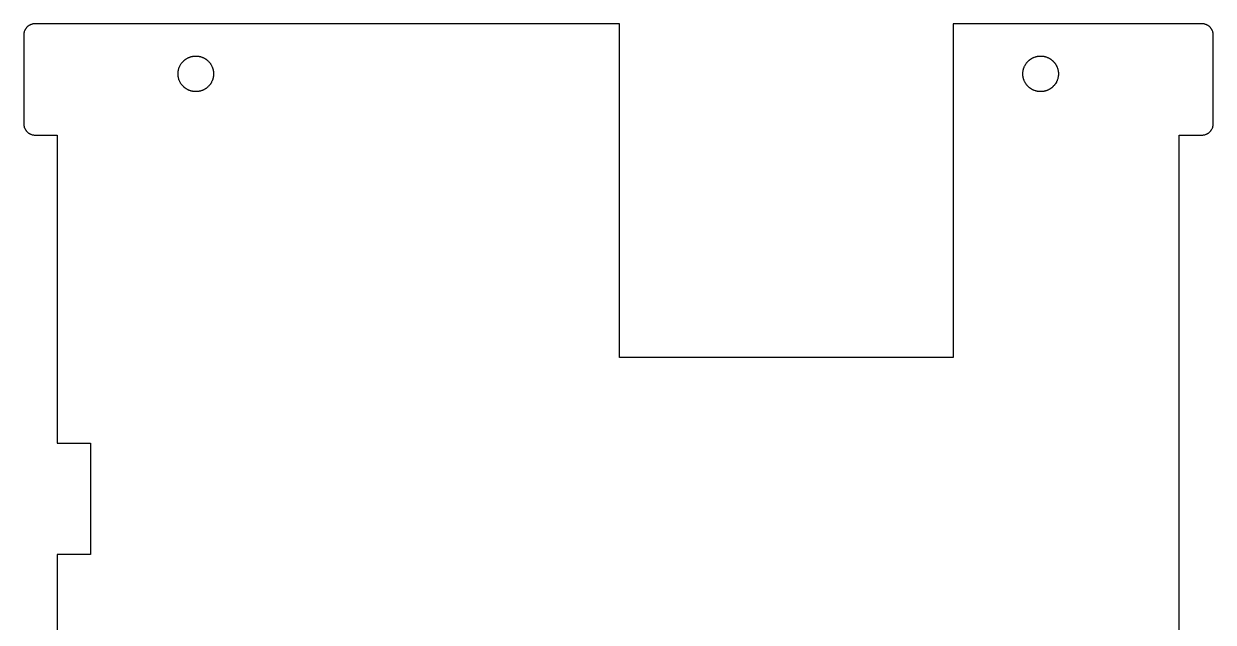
# Model space of a CAD drawing. Header units: metres. Extents: x -3 to 104, y 0 to 110.
# Drawn here: x -3 to 104, y 56.2 to 110 of the extents above; entities that cross this region are included whole.
import ezdxf

# ---------------------------------------------------------------- set-up
doc = ezdxf.new("R2010")
doc.units = ezdxf.units.M

msp = doc.modelspace()

# ---------------------------------------------------------------- linework, layer by layer
for p, q in [((-2.99023, 109.14), (-2.99805, 109.069)), ((-2.9873, 109.156), (-2.99023, 109.14)), ((-2.98438, 109.174), (-2.9873, 109.156)), ((-2.98145, 109.19), (-2.98438, 109.174)), ((-2.97852, 109.208), (-2.98145, 109.19)), ((-2.97461, 109.225), (-2.97852, 109.208)), ((-2.9707, 109.242), (-2.97461, 109.225)), ((-2.95117, 109.309), (-2.9707, 109.242)), ((-2.93359, 109.358), (-2.95117, 109.309)), ((-2.92676, 109.375), (-2.93359, 109.358)), ((-2.9209, 109.391), (-2.92676, 109.375)), ((-2.91309, 109.406), (-2.9209, 109.391)), ((-2.90625, 109.423), (-2.91309, 109.406)), ((-2.88281, 109.47), (-2.90625, 109.423)), ((-2.875, 109.484), (-2.88281, 109.47)), ((-2.86621, 109.5), (-2.875, 109.484)), ((-2.85742, 109.515), (-2.86621, 109.5)), ((-2.84766, 109.53), (-2.85742, 109.515)), ((-2.83887, 109.545), (-2.84766, 109.53)), ((-2.8291, 109.56), (-2.83887, 109.545)), ((-2.81934, 109.573), (-2.8291, 109.56)), ((-2.80859, 109.588), (-2.81934, 109.573)), ((-2.79883, 109.602), (-2.80859, 109.588)), ((-2.77734, 109.629), (-2.79883, 109.602)), ((-2.76562, 109.643), (-2.77734, 109.629)), ((-2.75488, 109.656), (-2.76562, 109.643)), ((-2.71973, 109.694), (-2.75488, 109.656)), ((-2.69434, 109.72), (-2.71973, 109.694)), ((-2.65625, 109.755), (-2.69434, 109.72)), ((-2.64258, 109.766), (-2.65625, 109.755)), ((-2.62891, 109.777), (-2.64258, 109.766)), ((-2.60156, 109.799), (-2.62891, 109.777)), ((-2.58789, 109.809), (-2.60156, 109.799)), ((-2.57324, 109.819), (-2.58789, 109.809)), ((-2.55957, 109.829), (-2.57324, 109.819)), ((-2.54492, 109.839), (-2.55957, 109.829)), ((-2.53027, 109.848), (-2.54492, 109.839)), ((-2.51465, 109.857), (-2.53027, 109.848)), ((-2.5, 109.866), (-2.51465, 109.857)), ((-2.48438, 109.875), (-2.5, 109.866)), ((-2.46973, 109.883), (-2.48438, 109.875)), ((-2.42285, 109.906), (-2.46973, 109.883)), ((-2.40625, 109.913), (-2.42285, 109.906)), ((-2.39062, 109.921), (-2.40625, 109.913)), ((-2.375, 109.927), (-2.39062, 109.921)), ((-2.3584, 109.934), (-2.375, 109.927)), ((-2.30859, 109.951), (-2.3584, 109.934)), ((-2.24219, 109.971), (-2.30859, 109.951)), ((-2.22461, 109.975), (-2.24219, 109.971)), ((-2.20801, 109.979), (-2.22461, 109.975)), ((-2.19043, 109.981), (-2.20801, 109.979)), ((-2.17383, 109.984), (-2.19043, 109.981)), ((-2.15625, 109.987), (-2.17383, 109.984)), ((-2.13965, 109.99), (-2.15625, 109.987)), ((-2.06934, 109.998), (-2.13965, 109.99)), ((-2.05273, 109.999), (-2.06934, 109.998)), ((-2.03516, 109.999), (-2.05273, 109.999)), ((-2.01758, 110), (-2.03516, 109.999)), ((50.5996, 110), (-2.01758, 110)), ((50.5996, 80), (50.5996, 110)), ((103.018, 110), (80.5996, 110)), ((80.5996, 110), (80.5996, 80)), ((103.035, 109.999), (103.018, 110)), ((103.053, 109.999), (103.035, 109.999)), ((103.069, 109.998), (103.053, 109.999)), ((103.14, 109.99), (103.069, 109.998)), ((103.156, 109.987), (103.14, 109.99)), ((103.174, 109.984), (103.156, 109.987)), ((103.19, 109.981), (103.174, 109.984)), ((103.208, 109.979), (103.19, 109.981)), ((103.225, 109.975), (103.208, 109.979)), ((103.242, 109.971), (103.225, 109.975)), ((103.309, 109.951), (103.242, 109.971)), ((103.358, 109.934), (103.309, 109.951)), ((103.375, 109.927), (103.358, 109.934)), ((103.391, 109.921), (103.375, 109.927)), ((103.406, 109.913), (103.391, 109.921)), ((103.423, 109.906), (103.406, 109.913)), ((103.47, 109.883), (103.423, 109.906)), ((103.484, 109.875), (103.47, 109.883)), ((103.5, 109.866), (103.484, 109.875)), ((103.515, 109.857), (103.5, 109.866)), ((103.53, 109.848), (103.515, 109.857)), ((103.545, 109.839), (103.53, 109.848)), ((103.56, 109.829), (103.545, 109.839)), ((103.573, 109.819), (103.56, 109.829)), ((103.588, 109.809), (103.573, 109.819)), ((103.602, 109.799), (103.588, 109.809)), ((103.629, 109.777), (103.602, 109.799)), ((103.643, 109.766), (103.629, 109.777)), ((103.656, 109.755), (103.643, 109.766)), ((103.694, 109.72), (103.656, 109.755)), ((103.72, 109.694), (103.694, 109.72)), ((103.755, 109.656), (103.72, 109.694)), ((103.766, 109.643), (103.755, 109.656)), ((103.777, 109.629), (103.766, 109.643)), ((103.799, 109.602), (103.777, 109.629)), ((103.809, 109.588), (103.799, 109.602)), ((103.819, 109.573), (103.809, 109.588)), ((103.829, 109.56), (103.819, 109.573)), ((103.839, 109.545), (103.829, 109.56)), ((103.848, 109.53), (103.839, 109.545)), ((103.857, 109.515), (103.848, 109.53)), ((103.866, 109.5), (103.857, 109.515)), ((103.875, 109.484), (103.866, 109.5)), ((103.883, 109.47), (103.875, 109.484)), ((103.906, 109.423), (103.883, 109.47)), ((103.913, 109.406), (103.906, 109.423)), ((103.921, 109.391), (103.913, 109.406)), ((103.927, 109.375), (103.921, 109.391)), ((103.934, 109.358), (103.927, 109.375)), ((103.951, 109.309), (103.934, 109.358)), ((103.971, 109.242), (103.951, 109.309)), ((103.975, 109.225), (103.971, 109.242)), ((103.979, 109.208), (103.975, 109.225)), ((103.981, 109.19), (103.979, 109.208)), ((103.984, 109.174), (103.981, 109.19)), ((103.987, 109.156), (103.984, 109.174)), ((103.99, 109.14), (103.987, 109.156)), ((103.998, 109.069), (103.99, 109.14)), ((-2.99902, 109.035), (-3, 109.018)), ((-3, 109.018), (-3, 100.982)), ((-2.99805, 109.069), (-2.99902, 109.053)), ((-2.99902, 109.053), (-2.99902, 109.035)), ((103.999, 109.053), (103.998, 109.069)), ((103.999, 109.035), (103.999, 109.053)), ((104, 109.018), (103.999, 109.035)), ((104, 100.982), (104, 109.018)), ((11.9014, 106.994), (11.9277, 107.004)), ((11.9277, 107.004), (12.0068, 107.03)), ((12.0068, 107.03), (12.0342, 107.038)), ((12.0342, 107.038), (12.0605, 107.046)), ((12.0605, 107.046), (12.0879, 107.053)), ((12.0879, 107.053), (12.1152, 107.059)), ((12.1152, 107.059), (12.1426, 107.065)), ((12.1426, 107.065), (12.1699, 107.07)), ((12.1699, 107.07), (12.1973, 107.076)), ((12.1973, 107.076), (12.252, 107.084)), ((12.252, 107.084), (12.2803, 107.088)), ((12.2803, 107.088), (12.3076, 107.091)), ((12.3076, 107.091), (12.3359, 107.094)), ((12.3359, 107.094), (12.3633, 107.096)), ((12.3633, 107.096), (12.3916, 107.098)), ((12.3916, 107.098), (12.4473, 107.1)), ((12.4473, 107.1), (12.5029, 107.1)), ((12.5029, 107.1), (12.5586, 107.098)), ((12.5586, 107.098), (12.5869, 107.096)), ((12.5869, 107.096), (12.6143, 107.094)), ((12.6143, 107.094), (12.6426, 107.091)), ((12.6426, 107.091), (12.6699, 107.088)), ((12.6699, 107.088), (12.6973, 107.084)), ((12.6973, 107.084), (12.7256, 107.08)), ((12.7256, 107.08), (12.7529, 107.076)), ((12.7529, 107.076), (12.7803, 107.07)), ((12.7803, 107.07), (12.8076, 107.065)), ((12.8076, 107.065), (12.835, 107.059)), ((12.835, 107.059), (12.8623, 107.053)), ((12.8623, 107.053), (12.8887, 107.046)), ((12.8887, 107.046), (12.916, 107.038)), ((12.916, 107.038), (12.9424, 107.03)), ((12.9424, 107.03), (12.9697, 107.021)), ((12.9697, 107.021), (13.0225, 107.004)), ((13.0225, 107.004), (13.0488, 106.994)), ((87.9014, 106.994), (87.9277, 107.004)), ((87.9277, 107.004), (88.0068, 107.03)), ((88.0068, 107.03), (88.0342, 107.038)), ((88.0342, 107.038), (88.0605, 107.046)), ((88.0605, 107.046), (88.0879, 107.053)), ((88.0879, 107.053), (88.1152, 107.059)), ((88.1152, 107.059), (88.1426, 107.065)), ((88.1426, 107.065), (88.1699, 107.07)), ((88.1699, 107.07), (88.1973, 107.076)), ((88.1973, 107.076), (88.252, 107.084)), ((88.252, 107.084), (88.2803, 107.088)), ((88.2803, 107.088), (88.3076, 107.091)), ((88.3076, 107.091), (88.3359, 107.094)), ((88.3359, 107.094), (88.3633, 107.096)), ((88.3633, 107.096), (88.3916, 107.098)), ((88.3916, 107.098), (88.4473, 107.1)), ((88.4473, 107.1), (88.5029, 107.1)), ((88.5029, 107.1), (88.5586, 107.098)), ((88.5586, 107.098), (88.5869, 107.096)), ((88.5869, 107.096), (88.6143, 107.094)), ((88.6143, 107.094), (88.6426, 107.091)), ((88.6426, 107.091), (88.6699, 107.088)), ((88.6699, 107.088), (88.6973, 107.084)), ((88.6973, 107.084), (88.7256, 107.08)), ((88.7256, 107.08), (88.7529, 107.076)), ((88.7529, 107.076), (88.7803, 107.07)), ((88.7803, 107.07), (88.8076, 107.065)), ((88.8076, 107.065), (88.835, 107.059)), ((88.835, 107.059), (88.8623, 107.053)), ((88.8623, 107.053), (88.8887, 107.046)), ((88.8887, 107.046), (88.916, 107.038)), ((88.916, 107.038), (88.9424, 107.03)), ((88.9424, 107.03), (88.9697, 107.021)), ((88.9697, 107.021), (89.0225, 107.004)), ((89.0225, 107.004), (89.0488, 106.994)), ((10.9229, 105.887), (10.9365, 105.941)), ((10.9365, 105.941), (10.9453, 105.968)), ((10.9453, 105.968), (10.9531, 105.994)), ((10.9531, 105.994), (10.9619, 106.021)), ((10.9619, 106.021), (10.9912, 106.1)), ((10.9912, 106.1), (11.002, 106.125)), ((11.002, 106.125), (11.0371, 106.201)), ((11.0371, 106.201), (11.0498, 106.227)), ((11.0498, 106.227), (11.0752, 106.275)), ((11.0752, 106.275), (11.0898, 106.3)), ((11.0898, 106.3), (11.1035, 106.324)), ((11.1035, 106.324), (11.1328, 106.371)), ((11.1328, 106.371), (11.1641, 106.418)), ((11.1641, 106.418), (11.2139, 106.485)), ((11.2139, 106.485), (11.249, 106.528)), ((11.249, 106.528), (11.2676, 106.55)), ((11.2676, 106.55), (11.3047, 106.591)), ((11.3047, 106.591), (11.3438, 106.632)), ((11.3438, 106.632), (11.3633, 106.651)), ((11.3633, 106.651), (11.3838, 106.67)), ((11.3838, 106.67), (11.4043, 106.689)), ((11.4043, 106.689), (11.4258, 106.708)), ((11.4258, 106.708), (11.4463, 106.726)), ((11.4463, 106.726), (11.4678, 106.743)), ((11.4678, 106.743), (11.4902, 106.761)), ((11.4902, 106.761), (11.5117, 106.777)), ((11.5117, 106.777), (11.5342, 106.794)), ((11.5342, 106.794), (11.5576, 106.811)), ((11.5576, 106.811), (11.5801, 106.826)), ((11.5801, 106.826), (11.6035, 106.842)), ((11.6035, 106.842), (11.627, 106.856)), ((11.627, 106.856), (11.6514, 106.871)), ((11.6514, 106.871), (11.6748, 106.886)), ((11.6748, 106.886), (11.7236, 106.913)), ((11.7236, 106.913), (11.749, 106.926)), ((11.749, 106.926), (11.7734, 106.938)), ((11.7734, 106.938), (11.8242, 106.962)), ((11.8242, 106.962), (11.8496, 106.973)), ((11.8496, 106.973), (11.876, 106.983)), ((11.876, 106.983), (11.9014, 106.994)), ((13.0488, 106.994), (13.0742, 106.983)), ((13.0742, 106.983), (13.1006, 106.973)), ((13.1006, 106.973), (13.126, 106.962)), ((13.126, 106.962), (13.1768, 106.938)), ((13.1768, 106.938), (13.2012, 106.926)), ((13.2012, 106.926), (13.2266, 106.913)), ((13.2266, 106.913), (13.2754, 106.886)), ((13.2754, 106.886), (13.2988, 106.871)), ((13.2988, 106.871), (13.3232, 106.856)), ((13.3232, 106.856), (13.3467, 106.842)), ((13.3467, 106.842), (13.3701, 106.826)), ((13.3701, 106.826), (13.3926, 106.811)), ((13.3926, 106.811), (13.46, 106.761)), ((13.46, 106.761), (13.4814, 106.743)), ((13.4814, 106.743), (13.5039, 106.726)), ((13.5039, 106.726), (13.5244, 106.708)), ((13.5244, 106.708), (13.5459, 106.689)), ((13.5459, 106.689), (13.5664, 106.67)), ((13.5664, 106.67), (13.5869, 106.651)), ((13.5869, 106.651), (13.6064, 106.632)), ((13.6064, 106.632), (13.6455, 106.591)), ((13.6455, 106.591), (13.6826, 106.55)), ((13.6826, 106.55), (13.7002, 106.528)), ((13.7002, 106.528), (13.7188, 106.507)), ((13.7188, 106.507), (13.7354, 106.485)), ((13.7354, 106.485), (13.7529, 106.463)), ((13.7529, 106.463), (13.7695, 106.44)), ((13.7695, 106.44), (13.7852, 106.418)), ((13.7852, 106.418), (13.8018, 106.395)), ((13.8018, 106.395), (13.8164, 106.371)), ((13.8164, 106.371), (13.832, 106.348)), ((13.832, 106.348), (13.8467, 106.324)), ((13.8467, 106.324), (13.8877, 106.251)), ((13.8877, 106.251), (13.9004, 106.227)), ((13.9004, 106.227), (13.9131, 106.201)), ((13.9131, 106.201), (13.9482, 106.125)), ((13.9482, 106.125), (13.958, 106.1)), ((13.958, 106.1), (13.9688, 106.073)), ((13.9688, 106.073), (13.9883, 106.021)), ((13.9883, 106.021), (13.9971, 105.994)), ((13.9971, 105.994), (14.0127, 105.941)), ((14.0127, 105.941), (14.0205, 105.914)), ((86.9229, 105.887), (86.9365, 105.941)), ((86.9365, 105.941), (86.9453, 105.968)), ((86.9453, 105.968), (86.9531, 105.994)), ((86.9531, 105.994), (86.9619, 106.021)), ((86.9619, 106.021), (86.9912, 106.1)), ((86.9912, 106.1), (87.002, 106.125)), ((87.002, 106.125), (87.0371, 106.201)), ((87.0371, 106.201), (87.0498, 106.227)), ((87.0498, 106.227), (87.0752, 106.275)), ((87.0752, 106.275), (87.0898, 106.3)), ((87.0898, 106.3), (87.1035, 106.324)), ((87.1035, 106.324), (87.1328, 106.371)), ((87.1328, 106.371), (87.1641, 106.418)), ((87.1641, 106.418), (87.2139, 106.485)), ((87.2139, 106.485), (87.249, 106.528)), ((87.249, 106.528), (87.2676, 106.55)), ((87.2676, 106.55), (87.3047, 106.591)), ((87.3047, 106.591), (87.3438, 106.632)), ((87.3438, 106.632), (87.3633, 106.651)), ((87.3633, 106.651), (87.3838, 106.67)), ((87.3838, 106.67), (87.4043, 106.689)), ((87.4043, 106.689), (87.4258, 106.708)), ((87.4258, 106.708), (87.4463, 106.726)), ((87.4463, 106.726), (87.4678, 106.743)), ((87.4678, 106.743), (87.4902, 106.761)), ((87.4902, 106.761), (87.5117, 106.777)), ((87.5117, 106.777), (87.5342, 106.794)), ((87.5342, 106.794), (87.5576, 106.811)), ((87.5576, 106.811), (87.5801, 106.826)), ((87.5801, 106.826), (87.6035, 106.842)), ((87.6035, 106.842), (87.627, 106.856)), ((87.627, 106.856), (87.6514, 106.871)), ((87.6514, 106.871), (87.6748, 106.886)), ((87.6748, 106.886), (87.7236, 106.913)), ((87.7236, 106.913), (87.749, 106.926)), ((87.749, 106.926), (87.7734, 106.938)), ((87.7734, 106.938), (87.8242, 106.962)), ((87.8242, 106.962), (87.8496, 106.973)), ((87.8496, 106.973), (87.876, 106.983)), ((87.876, 106.983), (87.9014, 106.994)), ((89.0488, 106.994), (89.0742, 106.983)), ((89.0742, 106.983), (89.1006, 106.973)), ((89.1006, 106.973), (89.126, 106.962)), ((89.126, 106.962), (89.1768, 106.938)), ((89.1768, 106.938), (89.2012, 106.926)), ((89.2012, 106.926), (89.2266, 106.913)), ((89.2266, 106.913), (89.2754, 106.886)), ((89.2754, 106.886), (89.2988, 106.871)), ((89.2988, 106.871), (89.3232, 106.856)), ((89.3232, 106.856), (89.3467, 106.842)), ((89.3467, 106.842), (89.3701, 106.826)), ((89.3701, 106.826), (89.3926, 106.811)), ((89.3926, 106.811), (89.46, 106.761)), ((89.46, 106.761), (89.4814, 106.743)), ((89.4814, 106.743), (89.5039, 106.726)), ((89.5039, 106.726), (89.5244, 106.708)), ((89.5244, 106.708), (89.5459, 106.689)), ((89.5459, 106.689), (89.5664, 106.67)), ((89.5664, 106.67), (89.5869, 106.651)), ((89.5869, 106.651), (89.6064, 106.632)), ((89.6064, 106.632), (89.6455, 106.591)), ((89.6455, 106.591), (89.6826, 106.55)), ((89.6826, 106.55), (89.7002, 106.528)), ((89.7002, 106.528), (89.7188, 106.507)), ((89.7188, 106.507), (89.7354, 106.485)), ((89.7354, 106.485), (89.7529, 106.463)), ((89.7529, 106.463), (89.7695, 106.44)), ((89.7695, 106.44), (89.7852, 106.418)), ((89.7852, 106.418), (89.8018, 106.395)), ((89.8018, 106.395), (89.8164, 106.371)), ((89.8164, 106.371), (89.832, 106.348)), ((89.832, 106.348), (89.8467, 106.324)), ((89.8467, 106.324), (89.8877, 106.251)), ((89.8877, 106.251), (89.9004, 106.227)), ((89.9004, 106.227), (89.9131, 106.201)), ((89.9131, 106.201), (89.9482, 106.125)), ((89.9482, 106.125), (89.958, 106.1)), ((89.958, 106.1), (89.9688, 106.073)), ((89.9688, 106.073), (89.9883, 106.021)), ((89.9883, 106.021), (89.9971, 105.994)), ((89.9971, 105.994), (90.0127, 105.941)), ((90.0127, 105.941), (90.0205, 105.914)), ((10.875, 105.528), (10.877, 105.584)), ((10.875, 105.472), (10.875, 105.528)), ((10.877, 105.416), (10.875, 105.472)), ((10.877, 105.584), (10.8789, 105.611)), ((10.8789, 105.389), (10.877, 105.416)), ((10.8789, 105.611), (10.8809, 105.64)), ((10.8809, 105.36), (10.8789, 105.389)), ((10.8809, 105.64), (10.8838, 105.667)), ((10.8838, 105.333), (10.8809, 105.36)), ((10.8838, 105.667), (10.8867, 105.695)), ((10.8867, 105.305), (10.8838, 105.333)), ((10.8867, 105.695), (10.8945, 105.75)), ((10.8945, 105.25), (10.8867, 105.305)), ((10.8945, 105.75), (10.8994, 105.778)), ((10.8994, 105.222), (10.8945, 105.25)), ((10.8994, 105.778), (10.9043, 105.806)), ((10.9043, 105.194), (10.8994, 105.222)), ((10.9043, 105.806), (10.916, 105.86)), ((10.916, 105.14), (10.9043, 105.194)), ((10.916, 105.86), (10.9229, 105.887)), ((10.9229, 105.113), (10.916, 105.14)), ((10.9365, 105.059), (10.9229, 105.113)), ((10.9453, 105.032), (10.9365, 105.059)), ((10.9531, 105.006), (10.9453, 105.032)), ((10.9619, 104.979), (10.9531, 105.006)), ((10.9912, 104.9), (10.9619, 104.979)), ((11.002, 104.875), (10.9912, 104.9)), ((11.0371, 104.799), (11.002, 104.875)), ((13.9482, 104.875), (13.9131, 104.799)), ((13.958, 104.9), (13.9482, 104.875)), ((13.9688, 104.927), (13.958, 104.9)), ((13.9883, 104.979), (13.9688, 104.927)), ((13.9971, 105.006), (13.9883, 104.979)), ((14.0127, 105.059), (13.9971, 105.006)), ((14.0205, 105.086), (14.0127, 105.059)), ((14.0205, 105.914), (14.0273, 105.887)), ((14.0273, 105.113), (14.0205, 105.086)), ((14.0273, 105.887), (14.0342, 105.86)), ((14.0342, 105.14), (14.0273, 105.113)), ((14.0342, 105.86), (14.0459, 105.806)), ((14.0459, 105.194), (14.0342, 105.14)), ((14.0459, 105.806), (14.0508, 105.778)), ((14.0508, 105.222), (14.0459, 105.194)), ((14.0508, 105.778), (14.0557, 105.75)), ((14.0557, 105.25), (14.0508, 105.222)), ((14.0557, 105.75), (14.0635, 105.695)), ((14.0635, 105.305), (14.0557, 105.25)), ((14.0635, 105.695), (14.0664, 105.667)), ((14.0664, 105.333), (14.0635, 105.305)), ((14.0664, 105.667), (14.0693, 105.64)), ((14.0693, 105.36), (14.0664, 105.333)), ((14.0693, 105.64), (14.0713, 105.611)), ((14.0713, 105.389), (14.0693, 105.36)), ((14.0713, 105.611), (14.0732, 105.584)), ((14.0732, 105.416), (14.0713, 105.389)), ((14.0732, 105.584), (14.0752, 105.528)), ((14.0752, 105.472), (14.0732, 105.416)), ((14.0752, 105.528), (14.0752, 105.472)), ((86.875, 105.528), (86.877, 105.584)), ((86.875, 105.472), (86.875, 105.528)), ((86.877, 105.416), (86.875, 105.472)), ((86.877, 105.584), (86.8789, 105.611)), ((86.8789, 105.389), (86.877, 105.416)), ((86.8789, 105.611), (86.8809, 105.64)), ((86.8809, 105.36), (86.8789, 105.389)), ((86.8809, 105.64), (86.8838, 105.667)), ((86.8838, 105.333), (86.8809, 105.36)), ((86.8838, 105.667), (86.8867, 105.695)), ((86.8867, 105.305), (86.8838, 105.333)), ((86.8867, 105.695), (86.8945, 105.75)), ((86.8945, 105.25), (86.8867, 105.305)), ((86.8945, 105.75), (86.8994, 105.778)), ((86.8994, 105.222), (86.8945, 105.25)), ((86.8994, 105.778), (86.9043, 105.806)), ((86.9043, 105.194), (86.8994, 105.222)), ((86.9043, 105.806), (86.916, 105.86)), ((86.916, 105.14), (86.9043, 105.194)), ((86.916, 105.86), (86.9229, 105.887)), ((86.9229, 105.113), (86.916, 105.14)), ((86.9365, 105.059), (86.9229, 105.113)), ((86.9453, 105.032), (86.9365, 105.059)), ((86.9531, 105.006), (86.9453, 105.032)), ((86.9619, 104.979), (86.9531, 105.006)), ((86.9912, 104.9), (86.9619, 104.979)), ((87.002, 104.875), (86.9912, 104.9)), ((87.0371, 104.799), (87.002, 104.875)), ((89.9482, 104.875), (89.9131, 104.799)), ((89.958, 104.9), (89.9482, 104.875)), ((89.9688, 104.927), (89.958, 104.9)), ((89.9883, 104.979), (89.9688, 104.927)), ((89.9971, 105.006), (89.9883, 104.979)), ((90.0127, 105.059), (89.9971, 105.006)), ((90.0205, 105.086), (90.0127, 105.059)), ((90.0205, 105.914), (90.0273, 105.887)), ((90.0273, 105.113), (90.0205, 105.086)), ((90.0273, 105.887), (90.0342, 105.86)), ((90.0342, 105.14), (90.0273, 105.113)), ((90.0342, 105.86), (90.0459, 105.806)), ((90.0459, 105.194), (90.0342, 105.14)), ((90.0459, 105.806), (90.0508, 105.778)), ((90.0508, 105.222), (90.0459, 105.194)), ((90.0508, 105.778), (90.0557, 105.75)), ((90.0557, 105.25), (90.0508, 105.222)), ((90.0557, 105.75), (90.0635, 105.695)), ((90.0635, 105.305), (90.0557, 105.25)), ((90.0635, 105.695), (90.0664, 105.667)), ((90.0664, 105.333), (90.0635, 105.305)), ((90.0664, 105.667), (90.0693, 105.64)), ((90.0693, 105.36), (90.0664, 105.333)), ((90.0693, 105.64), (90.0713, 105.611)), ((90.0713, 105.389), (90.0693, 105.36)), ((90.0713, 105.611), (90.0732, 105.584)), ((90.0732, 105.416), (90.0713, 105.389)), ((90.0732, 105.584), (90.0752, 105.528)), ((90.0752, 105.472), (90.0732, 105.416)), ((90.0752, 105.528), (90.0752, 105.472)), ((11.0498, 104.773), (11.0371, 104.799)), ((11.0752, 104.725), (11.0498, 104.773)), ((11.0898, 104.7), (11.0752, 104.725)), ((11.1035, 104.676), (11.0898, 104.7)), ((11.1328, 104.629), (11.1035, 104.676)), ((11.1641, 104.582), (11.1328, 104.629)), ((11.2139, 104.515), (11.1641, 104.582)), ((11.249, 104.472), (11.2139, 104.515)), ((11.2676, 104.45), (11.249, 104.472)), ((11.3047, 104.409), (11.2676, 104.45)), ((11.3438, 104.368), (11.3047, 104.409)), ((11.3633, 104.349), (11.3438, 104.368)), ((11.3838, 104.33), (11.3633, 104.349)), ((11.4043, 104.311), (11.3838, 104.33)), ((11.4258, 104.292), (11.4043, 104.311)), ((11.4463, 104.274), (11.4258, 104.292)), ((11.4678, 104.257), (11.4463, 104.274)), ((11.4902, 104.239), (11.4678, 104.257)), ((11.5117, 104.223), (11.4902, 104.239)), ((11.5342, 104.206), (11.5117, 104.223)), ((11.5576, 104.189), (11.5342, 104.206)), ((11.5801, 104.174), (11.5576, 104.189)), ((11.6035, 104.158), (11.5801, 104.174)), ((11.627, 104.144), (11.6035, 104.158)), ((11.6514, 104.129), (11.627, 104.144)), ((11.6748, 104.114), (11.6514, 104.129)), ((11.7236, 104.087), (11.6748, 104.114)), ((11.749, 104.074), (11.7236, 104.087)), ((11.7734, 104.062), (11.749, 104.074)), ((11.8242, 104.038), (11.7734, 104.062)), ((11.8496, 104.027), (11.8242, 104.038)), ((11.876, 104.017), (11.8496, 104.027)), ((11.9014, 104.006), (11.876, 104.017)), ((11.9277, 103.996), (11.9014, 104.006)), ((12.0068, 103.97), (11.9277, 103.996)), ((12.0342, 103.962), (12.0068, 103.97)), ((12.0605, 103.954), (12.0342, 103.962)), ((12.0879, 103.947), (12.0605, 103.954)), ((12.1152, 103.941), (12.0879, 103.947)), ((12.1426, 103.935), (12.1152, 103.941)), ((12.1699, 103.93), (12.1426, 103.935)), ((12.1973, 103.924), (12.1699, 103.93)), ((12.252, 103.916), (12.1973, 103.924)), ((12.2803, 103.912), (12.252, 103.916)), ((12.3076, 103.909), (12.2803, 103.912)), ((12.3359, 103.906), (12.3076, 103.909)), ((12.3633, 103.904), (12.3359, 103.906)), ((12.3916, 103.902), (12.3633, 103.904)), ((12.4473, 103.9), (12.3916, 103.902)), ((12.5029, 103.9), (12.4473, 103.9)), ((12.5586, 103.902), (12.5029, 103.9)), ((12.5869, 103.904), (12.5586, 103.902)), ((12.6143, 103.906), (12.5869, 103.904)), ((12.6426, 103.909), (12.6143, 103.906)), ((12.6699, 103.912), (12.6426, 103.909)), ((12.6973, 103.916), (12.6699, 103.912)), ((12.7256, 103.92), (12.6973, 103.916)), ((12.7529, 103.924), (12.7256, 103.92)), ((12.7803, 103.93), (12.7529, 103.924)), ((12.8076, 103.935), (12.7803, 103.93)), ((12.835, 103.941), (12.8076, 103.935)), ((12.8623, 103.947), (12.835, 103.941)), ((12.8887, 103.954), (12.8623, 103.947)), ((12.916, 103.962), (12.8887, 103.954)), ((12.9424, 103.97), (12.916, 103.962)), ((12.9697, 103.979), (12.9424, 103.97)), ((13.0225, 103.996), (12.9697, 103.979)), ((13.0488, 104.006), (13.0225, 103.996)), ((13.0742, 104.017), (13.0488, 104.006)), ((13.1006, 104.027), (13.0742, 104.017)), ((13.126, 104.038), (13.1006, 104.027)), ((13.1768, 104.062), (13.126, 104.038)), ((13.2012, 104.074), (13.1768, 104.062)), ((13.2266, 104.087), (13.2012, 104.074)), ((13.2754, 104.114), (13.2266, 104.087)), ((13.2988, 104.129), (13.2754, 104.114)), ((13.3232, 104.144), (13.2988, 104.129)), ((13.3467, 104.158), (13.3232, 104.144)), ((13.3701, 104.174), (13.3467, 104.158)), ((13.3926, 104.189), (13.3701, 104.174)), ((13.46, 104.239), (13.3926, 104.189)), ((13.4814, 104.257), (13.46, 104.239)), ((13.5039, 104.274), (13.4814, 104.257)), ((13.5244, 104.292), (13.5039, 104.274)), ((13.5459, 104.311), (13.5244, 104.292)), ((13.5664, 104.33), (13.5459, 104.311)), ((13.5869, 104.349), (13.5664, 104.33)), ((13.6064, 104.368), (13.5869, 104.349)), ((13.6455, 104.409), (13.6064, 104.368)), ((13.6826, 104.45), (13.6455, 104.409)), ((13.7002, 104.472), (13.6826, 104.45)), ((13.7188, 104.493), (13.7002, 104.472)), ((13.7354, 104.515), (13.7188, 104.493)), ((13.7529, 104.537), (13.7354, 104.515)), ((13.7695, 104.56), (13.7529, 104.537)), ((13.7852, 104.582), (13.7695, 104.56)), ((13.8018, 104.605), (13.7852, 104.582)), ((13.8164, 104.629), (13.8018, 104.605)), ((13.832, 104.652), (13.8164, 104.629)), ((13.8467, 104.676), (13.832, 104.652)), ((13.8877, 104.749), (13.8467, 104.676)), ((13.9004, 104.773), (13.8877, 104.749)), ((13.9131, 104.799), (13.9004, 104.773)), ((87.0498, 104.773), (87.0371, 104.799)), ((87.0752, 104.725), (87.0498, 104.773)), ((87.0898, 104.7), (87.0752, 104.725)), ((87.1035, 104.676), (87.0898, 104.7)), ((87.1328, 104.629), (87.1035, 104.676)), ((87.1641, 104.582), (87.1328, 104.629)), ((87.2139, 104.515), (87.1641, 104.582)), ((87.249, 104.472), (87.2139, 104.515)), ((87.2676, 104.45), (87.249, 104.472)), ((87.3047, 104.409), (87.2676, 104.45)), ((87.3438, 104.368), (87.3047, 104.409)), ((87.3633, 104.349), (87.3438, 104.368)), ((87.3838, 104.33), (87.3633, 104.349)), ((87.4043, 104.311), (87.3838, 104.33)), ((87.4258, 104.292), (87.4043, 104.311)), ((87.4463, 104.274), (87.4258, 104.292)), ((87.4678, 104.257), (87.4463, 104.274)), ((87.4902, 104.239), (87.4678, 104.257)), ((87.5117, 104.223), (87.4902, 104.239)), ((87.5342, 104.206), (87.5117, 104.223)), ((87.5576, 104.189), (87.5342, 104.206)), ((87.5801, 104.174), (87.5576, 104.189)), ((87.6035, 104.158), (87.5801, 104.174)), ((87.627, 104.144), (87.6035, 104.158)), ((87.6514, 104.129), (87.627, 104.144)), ((87.6748, 104.114), (87.6514, 104.129)), ((87.7236, 104.087), (87.6748, 104.114)), ((87.749, 104.074), (87.7236, 104.087)), ((87.7734, 104.062), (87.749, 104.074)), ((87.8242, 104.038), (87.7734, 104.062)), ((87.8496, 104.027), (87.8242, 104.038)), ((87.876, 104.017), (87.8496, 104.027)), ((87.9014, 104.006), (87.876, 104.017)), ((87.9277, 103.996), (87.9014, 104.006)), ((88.0068, 103.97), (87.9277, 103.996)), ((88.0342, 103.962), (88.0068, 103.97)), ((88.0605, 103.954), (88.0342, 103.962)), ((88.0879, 103.947), (88.0605, 103.954)), ((88.1152, 103.941), (88.0879, 103.947)), ((88.1426, 103.935), (88.1152, 103.941)), ((88.1699, 103.93), (88.1426, 103.935)), ((88.1973, 103.924), (88.1699, 103.93)), ((88.252, 103.916), (88.1973, 103.924)), ((88.2803, 103.912), (88.252, 103.916)), ((88.3076, 103.909), (88.2803, 103.912)), ((88.3359, 103.906), (88.3076, 103.909)), ((88.3633, 103.904), (88.3359, 103.906)), ((88.3916, 103.902), (88.3633, 103.904)), ((88.4473, 103.9), (88.3916, 103.902)), ((88.5029, 103.9), (88.4473, 103.9)), ((88.5586, 103.902), (88.5029, 103.9)), ((88.5869, 103.904), (88.5586, 103.902)), ((88.6143, 103.906), (88.5869, 103.904)), ((88.6426, 103.909), (88.6143, 103.906)), ((88.6699, 103.912), (88.6426, 103.909)), ((88.6973, 103.916), (88.6699, 103.912)), ((88.7256, 103.92), (88.6973, 103.916)), ((88.7529, 103.924), (88.7256, 103.92)), ((88.7803, 103.93), (88.7529, 103.924)), ((88.8076, 103.935), (88.7803, 103.93)), ((88.835, 103.941), (88.8076, 103.935)), ((88.8623, 103.947), (88.835, 103.941)), ((88.8887, 103.954), (88.8623, 103.947)), ((88.916, 103.962), (88.8887, 103.954)), ((88.9424, 103.97), (88.916, 103.962)), ((88.9697, 103.979), (88.9424, 103.97)), ((89.0225, 103.996), (88.9697, 103.979)), ((89.0488, 104.006), (89.0225, 103.996)), ((89.0742, 104.017), (89.0488, 104.006)), ((89.1006, 104.027), (89.0742, 104.017)), ((89.126, 104.038), (89.1006, 104.027)), ((89.1768, 104.062), (89.126, 104.038)), ((89.2012, 104.074), (89.1768, 104.062)), ((89.2266, 104.087), (89.2012, 104.074)), ((89.2754, 104.114), (89.2266, 104.087)), ((89.2988, 104.129), (89.2754, 104.114)), ((89.3232, 104.144), (89.2988, 104.129)), ((89.3467, 104.158), (89.3232, 104.144)), ((89.3701, 104.174), (89.3467, 104.158)), ((89.3926, 104.189), (89.3701, 104.174)), ((89.46, 104.239), (89.3926, 104.189)), ((89.4814, 104.257), (89.46, 104.239)), ((89.5039, 104.274), (89.4814, 104.257)), ((89.5244, 104.292), (89.5039, 104.274)), ((89.5459, 104.311), (89.5244, 104.292)), ((89.5664, 104.33), (89.5459, 104.311)), ((89.5869, 104.349), (89.5664, 104.33)), ((89.6064, 104.368), (89.5869, 104.349)), ((89.6455, 104.409), (89.6064, 104.368)), ((89.6826, 104.45), (89.6455, 104.409)), ((89.7002, 104.472), (89.6826, 104.45)), ((89.7188, 104.493), (89.7002, 104.472)), ((89.7354, 104.515), (89.7188, 104.493)), ((89.7529, 104.537), (89.7354, 104.515)), ((89.7695, 104.56), (89.7529, 104.537)), ((89.7852, 104.582), (89.7695, 104.56)), ((89.8018, 104.605), (89.7852, 104.582)), ((89.8164, 104.629), (89.8018, 104.605)), ((89.832, 104.652), (89.8164, 104.629)), ((89.8467, 104.676), (89.832, 104.652)), ((89.8877, 104.749), (89.8467, 104.676)), ((89.9004, 104.773), (89.8877, 104.749)), ((89.9131, 104.799), (89.9004, 104.773)), ((-3, 100.982), (-2.99902, 100.965)), ((-2.99902, 100.965), (-2.99902, 100.947)), ((-2.99902, 100.947), (-2.99805, 100.931)), ((-2.99805, 100.931), (-2.99023, 100.86)), ((-2.99023, 100.86), (-2.9873, 100.844)), ((-2.9873, 100.844), (-2.98438, 100.826)), ((-2.98438, 100.826), (-2.98145, 100.81)), ((-2.98145, 100.81), (-2.97852, 100.792)), ((-2.97852, 100.792), (-2.97461, 100.775)), ((-2.97461, 100.775), (-2.9707, 100.758)), ((-2.9707, 100.758), (-2.95117, 100.691)), ((-2.95117, 100.691), (-2.93359, 100.642)), ((-2.93359, 100.642), (-2.92676, 100.625)), ((-2.92676, 100.625), (-2.9209, 100.609)), ((-2.9209, 100.609), (-2.91309, 100.594)), ((-2.91309, 100.594), (-2.90625, 100.577)), ((103.906, 100.577), (103.913, 100.594)), ((103.913, 100.594), (103.921, 100.609)), ((103.921, 100.609), (103.927, 100.625)), ((103.927, 100.625), (103.934, 100.642)), ((103.934, 100.642), (103.951, 100.691)), ((103.951, 100.691), (103.971, 100.758)), ((103.971, 100.758), (103.975, 100.775)), ((103.975, 100.775), (103.979, 100.792)), ((103.979, 100.792), (103.981, 100.81)), ((103.981, 100.81), (103.984, 100.826)), ((103.984, 100.826), (103.987, 100.844)), ((103.987, 100.844), (103.99, 100.86)), ((103.99, 100.86), (103.998, 100.931)), ((103.998, 100.931), (103.999, 100.947)), ((103.999, 100.965), (104, 100.982)), ((103.999, 100.947), (103.999, 100.965)), ((-2.90625, 100.577), (-2.88281, 100.53)), ((-2.88281, 100.53), (-2.875, 100.516)), ((-2.875, 100.516), (-2.86621, 100.5)), ((-2.86621, 100.5), (-2.85742, 100.485)), ((-2.85742, 100.485), (-2.84766, 100.47)), ((-2.84766, 100.47), (-2.83887, 100.455)), ((-2.83887, 100.455), (-2.8291, 100.44)), ((-2.8291, 100.44), (-2.81934, 100.427)), ((-2.81934, 100.427), (-2.80859, 100.412)), ((-2.80859, 100.412), (-2.79883, 100.398)), ((-2.79883, 100.398), (-2.77734, 100.371)), ((-2.77734, 100.371), (-2.76562, 100.357)), ((-2.76562, 100.357), (-2.75488, 100.344)), ((-2.75488, 100.344), (-2.71973, 100.306)), ((-2.71973, 100.306), (-2.69434, 100.28)), ((-2.69434, 100.28), (-2.65625, 100.245)), ((-2.65625, 100.245), (-2.64258, 100.234)), ((-2.64258, 100.234), (-2.62891, 100.223)), ((-2.62891, 100.223), (-2.60156, 100.201)), ((-2.60156, 100.201), (-2.58789, 100.191)), ((-2.58789, 100.191), (-2.57324, 100.181)), ((-2.57324, 100.181), (-2.55957, 100.171)), ((-2.55957, 100.171), (-2.54492, 100.161)), ((-2.54492, 100.161), (-2.53027, 100.152)), ((-2.53027, 100.152), (-2.51465, 100.143)), ((-2.51465, 100.143), (-2.5, 100.134)), ((-2.5, 100.134), (-2.48438, 100.125)), ((-2.48438, 100.125), (-2.46973, 100.117)), ((-2.46973, 100.117), (-2.42285, 100.094)), ((-2.42285, 100.094), (-2.40625, 100.087)), ((-2.40625, 100.087), (-2.39062, 100.079)), ((-2.39062, 100.079), (-2.375, 100.073)), ((-2.375, 100.073), (-2.3584, 100.066)), ((-2.3584, 100.066), (-2.30859, 100.049)), ((-2.30859, 100.049), (-2.24219, 100.029)), ((-2.24219, 100.029), (-2.22461, 100.025)), ((-2.22461, 100.025), (-2.20801, 100.021)), ((-2.20801, 100.021), (-2.19043, 100.019)), ((-2.19043, 100.019), (-2.17383, 100.016)), ((-2.17383, 100.016), (-2.15625, 100.013)), ((-2.15625, 100.013), (-2.13965, 100.01)), ((-2.13965, 100.01), (-2.06934, 100.002)), ((-2.06934, 100.002), (-2.05273, 100.001)), ((-2.05273, 100.001), (-2.03516, 100.001)), ((-2.03516, 100.001), (-2.01758, 100)), ((-2.01758, 100), (0, 100)), ((0, 100), (0, 72.2832)), ((100.95, 40), (100.95, 100)), ((100.95, 100), (103.018, 100)), ((103.018, 100), (103.035, 100.001)), ((103.035, 100.001), (103.053, 100.001)), ((103.053, 100.001), (103.069, 100.002)), ((103.069, 100.002), (103.14, 100.01)), ((103.14, 100.01), (103.156, 100.013)), ((103.156, 100.013), (103.174, 100.016)), ((103.174, 100.016), (103.19, 100.019)), ((103.19, 100.019), (103.208, 100.021)), ((103.208, 100.021), (103.225, 100.025)), ((103.225, 100.025), (103.242, 100.029)), ((103.242, 100.029), (103.309, 100.049)), ((103.309, 100.049), (103.358, 100.066)), ((103.358, 100.066), (103.375, 100.073)), ((103.375, 100.073), (103.391, 100.079)), ((103.391, 100.079), (103.406, 100.087)), ((103.406, 100.087), (103.423, 100.094)), ((103.423, 100.094), (103.47, 100.117)), ((103.47, 100.117), (103.484, 100.125)), ((103.484, 100.125), (103.5, 100.134)), ((103.5, 100.134), (103.515, 100.143)), ((103.515, 100.143), (103.53, 100.152)), ((103.53, 100.152), (103.545, 100.161)), ((103.545, 100.161), (103.56, 100.171)), ((103.56, 100.171), (103.573, 100.181)), ((103.573, 100.181), (103.588, 100.191)), ((103.588, 100.191), (103.602, 100.201)), ((103.602, 100.201), (103.629, 100.223)), ((103.629, 100.223), (103.643, 100.234)), ((103.643, 100.234), (103.656, 100.245)), ((103.656, 100.245), (103.694, 100.28)), ((103.694, 100.28), (103.72, 100.306)), ((103.72, 100.306), (103.755, 100.344)), ((103.755, 100.344), (103.766, 100.357)), ((103.766, 100.357), (103.777, 100.371)), ((103.777, 100.371), (103.799, 100.398)), ((103.799, 100.398), (103.809, 100.412)), ((103.809, 100.412), (103.819, 100.427)), ((103.819, 100.427), (103.829, 100.44)), ((103.829, 100.44), (103.839, 100.455)), ((103.839, 100.455), (103.848, 100.47)), ((103.848, 100.47), (103.857, 100.485)), ((103.857, 100.485), (103.866, 100.5)), ((103.866, 100.5), (103.875, 100.516)), ((103.875, 100.516), (103.883, 100.53)), ((103.883, 100.53), (103.906, 100.577)), ((80.5996, 80), (50.5996, 80)), ((0, 72.2832), (3, 72.2832)), ((3, 72.2832), (3, 62.2832)), ((3, 62.2832), (0, 62.2832)), ((0, 62.2832), (0, 40))]:
    msp.add_line(p, q)

doc.saveas('drawing.dxf')
